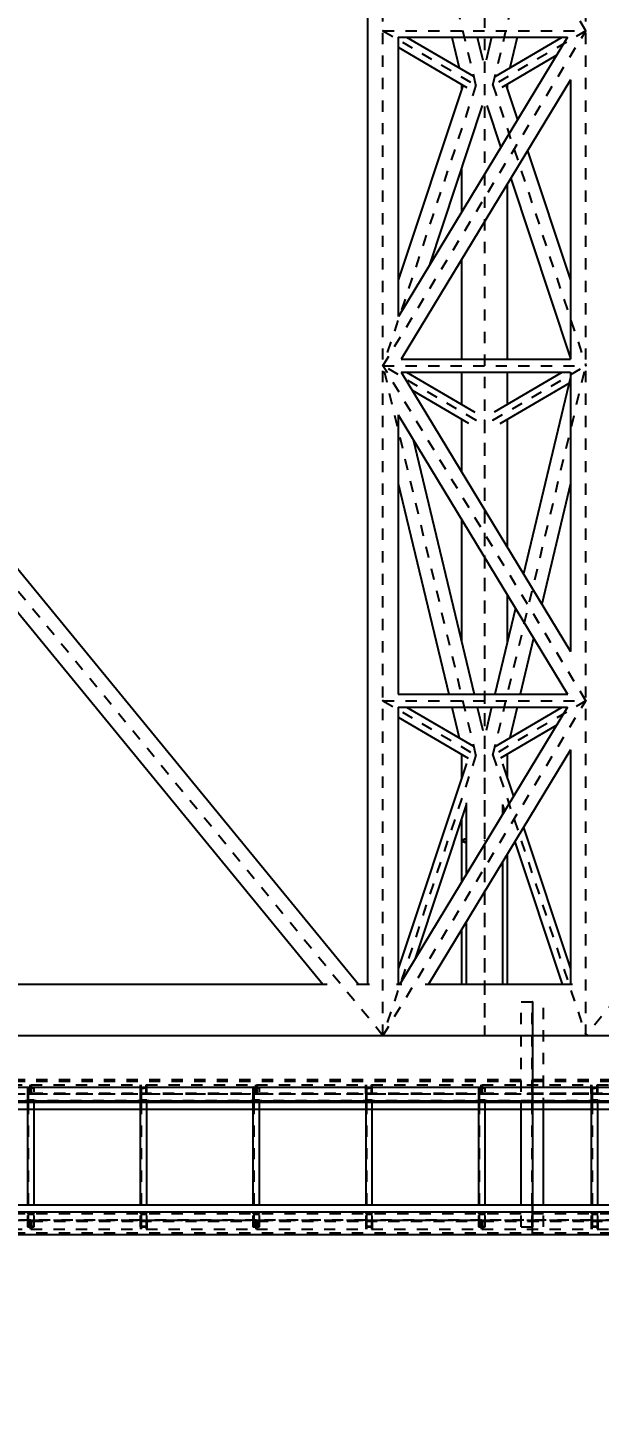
# Model space of a CAD drawing. Header units: millimetres. Extents: x 149919 to 150445, y 136651 to 136866.
# Drawn here: x 150338.71 to 150343.78, y 136804.51 to 136816.72 of the extents above; entities that cross this region are included whole.
import ezdxf

# ---------------------------------------------------------------- set-up
doc = ezdxf.new("R2010")
doc.units = ezdxf.units.MM
doc.header["$LTSCALE"] = 0.25
for name, pattern in [('CENTER', [50.8, 31.75, -6.35, 6.35, -6.35]), ('XKITLINE00', [0]), ('XKITLINE02', [4, 2, -2]), ('XKITLINE03', [6, 3, -1, 1, -1])]:
    doc.linetypes.add(name, pattern=pattern)
doc.styles.add('ROMANS', font='romans.shx')
doc.dimstyles.new('MD300', dxfattribs={"dimtxt": 2.5, "dimasz": 2.5, "dimexe": 1, "dimexo": 1, "dimgap": 0.5, "dimtad": 1, "dimdec": 1, "dimlfac": 50, "dimrnd": 0.5, "dimdsep": 46, "dimtxsty": 'ROMANS', "dimcen": 1, "dimclrd": 146, "dimclre": 146, "dimclrt": 30, "dimadec": 1, "dimazin": 2, "dimtfac": 1, "dimtdec": 1, "dimtmove": 0, "dimatfit": 1, "dimfxl": 1, "dimtolj": 1, "dimtzin": 0, "dimlwd": -1, "dimlwe": -1, "dimarcsym": 0})

# ---------------------------------------------------------------- blocks, each defined once
blk = doc.blocks.new('çatıı')
at = {"color": 8, "linetype": 'CENTER'}
for p, q in [((20005, 15740.3), (18545, 17520)), ((21645, 17520), (20185, 15740.3)), ((20087.5, 16583.8), (20005, 16929.1)), ((20185, 16632.2), (20005, 16929.1)), ((20102.5, 16583.8), (20185, 16929.1)), ((20005, 15740.3), (20005, 16860.1)), ((20185, 15740.3), (20185, 16860.1)), ((20095, 16804.9), (20095, 15913.5)), ((20005, 16632.2), (20087.5, 16583.8)), ((20005, 16334.9), (20185, 16632.2)), ((20005, 16632.2), (20185, 16632.2)), ((20185, 16632.2), (20102.5, 16583.8)), ((20087.5, 16583.8), (20005, 16334.9)), ((20102.5, 16583.8), (20185, 16334.9)), ((20087.5, 15989.2), (20005, 16334.9)), ((20185, 16037.6), (20005, 16334.9)), ((20087.5, 16286.5), (20005, 16334.9)), ((20005, 16334.9), (20185, 16334.9)), ((20102.5, 15989.2), (20185, 16334.9)), ((20102.5, 16286.5), (20185, 16334.9)), ((20095, 16286.5), (20095, 15740.3)), ((20005, 15740.3), (20185, 16037.6)), ((20005, 16037.6), (20087.5, 15989.2)), ((20005, 16037.6), (20185, 16037.6)), ((20185, 16037.6), (20102.5, 15989.2)), ((20087.5, 15989.2), (20005, 15740.3)), ((20095, 15989.2), (20095, 15740.3)), ((20102.5, 15989.2), (20185, 15740.3)), ((20275, 15740.3), (17635, 15740.3)), ((20245, 15740.3), (17635, 15740.3)), ((20095, 15740.3), (19275, 15740.3)), ((20915, 15740.3), (20095, 15740.3))]:
    blk.add_line(p, q, dxfattribs=at)
at = {"color": 8, "linetype": 'XKITLINE00'}
for p, q in [((19991.3, 16860.1), (19991.3, 15786)), ((19289.6, 16631.5), (19983.3, 15786)), ((20018.6, 16626.6), (20018.6, 16378.5)), ((20018.6, 16626.5), (20168.8, 16626.5)), ((20168.8, 16626.6), (20018.7, 16378.5)), ((20026, 16626.5), (20085.3, 16591.8)), ((20066.1, 16626.5), (20072.6, 16599.2)), ((20088.6, 16626.5), (20093.5, 16606)), ((20101.4, 16626.5), (20096.5, 16606)), ((20104.4, 16591.6), (20164, 16626.5)), ((20123.9, 16626.5), (20117.4, 16599.2)), ((19274.8, 16611.2), (19951.7, 15786)), ((20018.6, 16617.6), (20079.5, 16581.9)), ((20110.6, 16582), (20159, 16610.4)), ((20171.4, 16588.5), (20021.2, 16340.6)), ((20074.7, 16584.7), (20074.7, 16580)), ((20115.3, 16584.7), (20115.3, 16580)), ((20171.3, 16588.5), (20171.3, 16340.6)), ((20075.7, 16583.2), (20018.6, 16410.9)), ((20114.3, 16583.2), (20124.3, 16553)), ((20093, 16565.7), (20045.9, 16423.5)), ((20097, 16565.7), (20109.4, 16528.3)), ((20133.3, 16525.7), (20171.3, 16410.9)), ((20074.7, 16510.4), (20074.7, 16471.1)), ((20118.4, 16501.1), (20171.3, 16341.3)), ((20115.3, 16496), (20115.3, 16340.6)), ((20074.7, 16428.9), (20074.7, 16340.6)), ((20021, 16340.6), (20171.4, 16340.6)), ((20021.1, 16329.3), (20171.4, 16081.2)), ((20021.2, 16329.2), (20171.3, 16329.2)), ((20026, 16329.2), (20086.4, 16293.8)), ((20074.7, 16329.2), (20074.7, 16300.6)), ((20103.9, 16294), (20164, 16329.2)), ((20115.3, 16329.2), (20115.3, 16300.6)), ((20171.3, 16329.3), (20171.3, 16081.2)), ((20108.8, 16283.6), (20170.1, 16319.5)), ((20171.3, 16324.8), (20129.6, 16150.1)), ((20031, 16313.1), (20080.8, 16283.8)), ((20018.6, 16291.2), (20018.6, 16043.3)), ((20018.6, 16291.2), (20168.8, 16043.3)), ((20074.7, 16287.4), (20074.7, 16240.8)), ((20115.3, 16287.4), (20115.3, 16173.8)), ((20031.9, 16269.4), (20085.9, 16043.3)), ((20018.6, 16230.5), (20063.3, 16043.3)), ((20171.3, 16230.5), (20145.8, 16123.4)), ((20074.7, 16198.7), (20074.7, 16090)), ((20122.4, 16119.8), (20104.1, 16043.3)), ((20115.3, 16131.6), (20115.3, 16090)), ((20138.6, 16093.2), (20126.6, 16043.3)), ((20018.6, 16043.3), (20168.9, 16043.3)), ((20018.6, 16032), (20018.6, 15786)), ((20018.6, 16031.9), (20168.8, 16031.9)), ((20018.6, 16023), (20080.5, 15986.7)), ((20168.8, 16032), (20019.9, 15786)), ((20026, 16031.9), (20085.2, 15997.2)), ((20066.1, 16031.9), (20072.6, 16004.6)), ((20088.6, 16031.9), (20093.5, 16011.2)), ((20101.4, 16031.9), (20096.5, 16011.3)), ((20104.5, 15997), (20164, 16031.9)), ((20123.9, 16031.9), (20117.4, 16004.6)), ((20109.5, 15986.8), (20159, 16015.8)), ((20171.3, 15993.9), (20045.4, 15786)), ((20074.7, 15990.1), (20074.7, 15968.7)), ((20115.3, 15990.1), (20115.3, 15968.7)), ((20171.3, 15993.9), (20171.3, 15786)), ((20079, 15981.8), (20018.6, 15799.5)), ((20078.9, 15981.7), (20078.9, 15981.3)), ((20111, 15981.6), (20120.7, 15952.5)), ((20078.9, 15945.2), (20033.6, 15808.7)), ((20078.9, 15946.9), (20078.9, 15883.4)), ((20111.1, 15945.4), (20111.1, 15936.6)), ((20111.1, 15945.1), (20112.9, 15939.6)), ((20074.7, 15932.6), (20074.7, 15913.5)), ((20129.7, 15925.2), (20171.3, 15799.6)), ((20075, 15914), (20074.7, 15913.5)), ((20074.7, 15913.5), (20075, 15913)), ((20074.7, 15913.5), (20074.7, 15876.5)), ((20075, 15914), (20075.9, 15914.5)), ((20075, 15913), (20075.9, 15912.5)), ((20075.9, 15914.5), (20077.4, 15914.9)), ((20076.2, 15914), (20075.9, 15913.5)), ((20075.9, 15913.5), (20076.2, 15913)), ((20075.9, 15912.5), (20077.4, 15912.1)), ((20076.2, 15914), (20077, 15914.4)), ((20076.2, 15913), (20077, 15912.6)), ((20077, 15914.4), (20078.4, 15914.8)), ((20077, 15912.6), (20078.4, 15912.2)), ((20077.4, 15914.9), (20078.9, 15915.2)), ((20077.4, 15912.1), (20078.9, 15911.8)), ((20078.4, 15914.8), (20078.9, 15914.9)), ((20078.4, 15912.2), (20078.9, 15912.1)), ((20122, 15912.4), (20163.8, 15786)), ((20115.3, 15901.4), (20115.3, 15786)), ((20111.1, 15894.5), (20111.1, 15786)), ((20078.9, 15841.2), (20078.9, 15786)), ((20074.7, 15834.3), (20074.7, 15786)), ((18594.4, 15786), (19955.4, 15786)), ((19981.4, 15786), (19992.9, 15786)), ((20017.1, 15786), (20021.8, 15786)), ((20042.5, 15786), (20173, 15786)), ((17635, 15694.6), (20275, 15694.6))]:
    blk.add_line(p, q, dxfattribs=at)
at = {"color": 116, "linetype": 'XKITLINE02', "true_color": 0x136734}
for p, q in [((20127.5, 15770.3), (20147.5, 15770.3)), ((20127.5, 15570.6), (20127.5, 15770.3)), ((20137.2, 15570.6), (20137.2, 15770.3)), ((20137.8, 15570.6), (20137.8, 15770.3)), ((20147.5, 15675.1), (20147.5, 15770.3)), ((19537.5, 15701.3), (20137.5, 15701.3)), ((19537.5, 15700.4), (20137.5, 15700.4)), ((19537.5, 15699.9), (20137.5, 15699.9)), ((19594.9, 15696.6), (19692.7, 15696.6)), ((19690, 15590.1), (19690, 15694.6)), ((19690, 15694.6), (19695.5, 15694.6)), ((19690, 15694.6), (19695.5, 15694.6)), ((19690, 15682.6), (19690, 15694.6)), ((19690.7, 15570.6), (19690.7, 15694.6)), ((19690.7, 15693.5), (19695.5, 15693.9)), ((19690.7, 15683.6), (19690.7, 15693.5)), ((19692.2, 15689.4), (19692.2, 15696.6)), ((19692.7, 15688.6), (19692.7, 15696.6)), ((19692.7, 15696.6), (19790.4, 15696.6)), ((19692.7, 15688.6), (19692.7, 15696.6)), ((19693.3, 15689.4), (19693.3, 15696.6)), ((19695.5, 15570.6), (19695.5, 15694.6)), ((19695.5, 15693.9), (19695.5, 15694.6)), ((19789.8, 15688.6), (19789.8, 15696.6)), ((19790, 15590.1), (19790, 15694.6)), ((19790, 15694.6), (19795.5, 15694.6)), ((19790, 15694.6), (19795.5, 15694.6)), ((19790, 15682.6), (19790, 15694.6)), ((19790.4, 15689.4), (19790.4, 15696.6)), ((19790.7, 15570.6), (19790.7, 15694.6)), ((19790.7, 15693.5), (19795.5, 15693.9)), ((19790.7, 15683.6), (19790.7, 15693.5)), ((19794.9, 15689.4), (19794.9, 15696.6)), ((19794.9, 15696.6), (19892.7, 15696.6)), ((19795.5, 15688.6), (19795.5, 15696.6)), ((19795.5, 15570.6), (19795.5, 15694.6)), ((19795.5, 15693.9), (19795.5, 15694.6)), ((19890, 15590.1), (19890, 15694.6)), ((19890, 15694.6), (19895.5, 15694.6)), ((19890, 15694.6), (19895.5, 15694.6)), ((19890, 15682.6), (19890, 15694.6)), ((19890.7, 15570.6), (19890.7, 15694.6)), ((19890.7, 15693.5), (19895.5, 15693.9)), ((19890.7, 15683.6), (19890.7, 15693.5)), ((19892.2, 15689.4), (19892.2, 15696.6)), ((19892.7, 15688.6), (19892.7, 15696.6)), ((19892.7, 15696.6), (19990.4, 15696.6)), ((19892.7, 15688.6), (19892.7, 15696.6)), ((19893.3, 15689.4), (19893.3, 15696.6)), ((19895.5, 15570.6), (19895.5, 15694.6)), ((19895.5, 15693.9), (19895.5, 15694.6)), ((19989.8, 15688.6), (19989.8, 15696.6)), ((19990, 15590.1), (19990, 15694.6)), ((19990, 15694.6), (19995.5, 15694.6)), ((19990, 15694.6), (19995.5, 15694.6)), ((19990, 15682.6), (19990, 15694.6)), ((19990.4, 15689.4), (19990.4, 15696.6)), ((19990.7, 15570.6), (19990.7, 15694.6)), ((19990.7, 15693.5), (19995.5, 15693.9)), ((19990.7, 15683.6), (19990.7, 15693.5)), ((19994.9, 15689.4), (19994.9, 15696.6)), ((19994.9, 15696.6), (20092.7, 15696.6)), ((19995.5, 15688.6), (19995.5, 15696.6)), ((19995.5, 15570.6), (19995.5, 15694.6)), ((19995.5, 15693.9), (19995.5, 15694.6)), ((20090, 15590.1), (20090, 15694.6)), ((20090, 15694.6), (20095.5, 15694.6)), ((20090, 15694.6), (20095.5, 15694.6)), ((20090, 15682.6), (20090, 15694.6)), ((20090.7, 15570.6), (20090.7, 15694.6)), ((20090.7, 15693.5), (20095.5, 15693.9)), ((20090.7, 15683.6), (20090.7, 15693.5)), ((20092.2, 15689.4), (20092.2, 15696.6)), ((20092.7, 15696.6), (20190.4, 15696.6)), ((20092.7, 15688.6), (20092.7, 15696.6)), ((20092.7, 15688.6), (20092.7, 15696.6)), ((20093.3, 15689.4), (20093.3, 15696.6)), ((20095.5, 15570.6), (20095.5, 15694.6)), ((20095.5, 15693.9), (20095.5, 15694.6)), ((20137.5, 15694.6), (20137.5, 15701.3)), ((20137.5, 15694.6), (20137.5, 15701.3)), ((20137.5, 15701.3), (20737.5, 15701.3)), ((20137.5, 15700.4), (20737.5, 15700.4)), ((20137.5, 15699.9), (20737.5, 15699.9)), ((20189.8, 15688.6), (20189.8, 15696.6)), ((20190, 15570.6), (20190, 15694.6)), ((20190, 15694.6), (20195.5, 15694.6)), ((20190, 15694.6), (20195.5, 15694.6)), ((20190, 15682.6), (20190, 15694.6)), ((20190.4, 15689.4), (20190.4, 15696.6)), ((20190.7, 15570.6), (20190.7, 15694.6)), ((20190.7, 15693.5), (20195.5, 15693.9)), ((20190.7, 15683.6), (20190.7, 15693.5)), ((20194.9, 15689.4), (20194.9, 15696.6)), ((20194.9, 15696.6), (20292.7, 15696.6)), ((20195.5, 15688.6), (20195.5, 15696.6)), ((20195.5, 15570.6), (20195.5, 15694.6)), ((20195.5, 15693.9), (20195.5, 15694.6)), ((19537.5, 15682.6), (20137.5, 15682.6)), ((19537.5, 15682.6), (20137.5, 15682.6)), ((19537.5, 15682.1), (20137.5, 15682.1)), ((19537.5, 15681.7), (20137.5, 15681.7)), ((19589.7, 15689.4), (19692.2, 15689.4)), ((19589.7, 15688.6), (19692.7, 15688.6)), ((19690, 15688.6), (19692.7, 15688.6)), ((19690, 15682.6), (19695.5, 15682.6)), ((19690.7, 15683.6), (19695.5, 15683.3)), ((19692.7, 15688.6), (19795.6, 15688.6)), ((19693.3, 15689.4), (19795.6, 15689.4)), ((19695.5, 15682.6), (19695.5, 15683.3)), ((19698.6, 15689.4), (19698.6, 15688.6)), ((19789.7, 15689.4), (19789.7, 15688.6)), ((19789.7, 15689.4), (19892.2, 15689.4)), ((19789.7, 15688.6), (19892.7, 15688.6)), ((19790, 15682.6), (19795.5, 15682.6)), ((19790.7, 15683.6), (19795.5, 15683.3)), ((19795.5, 15682.6), (19795.5, 15683.3)), ((19795.6, 15689.4), (19795.6, 15688.6)), ((19886.9, 15689.4), (19886.9, 15688.6)), ((19890, 15688.6), (19892.7, 15688.6)), ((19890, 15682.6), (19895.5, 15682.6)), ((19890.7, 15683.6), (19895.5, 15683.3)), ((19892.7, 15688.6), (19995.6, 15688.6)), ((19893.3, 15689.4), (19995.6, 15689.4)), ((19895.5, 15682.6), (19895.5, 15683.3)), ((19898.6, 15689.4), (19898.6, 15688.6)), ((19989.7, 15689.4), (19989.7, 15688.6)), ((19989.7, 15689.4), (20092.2, 15689.4)), ((19989.7, 15688.6), (20092.7, 15688.6)), ((19990, 15682.6), (19995.5, 15682.6)), ((19990.7, 15683.6), (19995.5, 15683.3)), ((19995.5, 15682.6), (19995.5, 15683.3)), ((19995.6, 15689.4), (19995.6, 15688.6)), ((20086.9, 15689.4), (20086.9, 15688.6)), ((20090, 15688.6), (20092.7, 15688.6)), ((20090, 15682.6), (20095.5, 15682.6)), ((20090.7, 15683.6), (20095.5, 15683.3)), ((20092.7, 15688.6), (20195.6, 15688.6)), ((20093.3, 15689.4), (20194.9, 15689.4)), ((20095.5, 15682.6), (20095.5, 15683.3)), ((20098.6, 15689.4), (20098.6, 15688.6)), ((20137.5, 15689.4), (20195.6, 15689.4)), ((20137.5, 15688.6), (20189.8, 15688.6)), ((20137.5, 15681.3), (20137.5, 15682.6)), ((20137.5, 15682.6), (20737.5, 15682.6)), ((20137.5, 15681.3), (20137.5, 15682.6)), ((20137.5, 15682.6), (20737.5, 15682.6)), ((20137.5, 15682.1), (20737.5, 15682.1)), ((20137.5, 15681.7), (20737.5, 15681.7)), ((20189.7, 15689.4), (20189.7, 15688.6)), ((20189.7, 15689.4), (20292.2, 15689.4)), ((20189.7, 15688.6), (20292.7, 15688.6)), ((20190, 15682.6), (20195.5, 15682.6)), ((20190.7, 15683.6), (20195.5, 15683.3)), ((20195.5, 15682.6), (20195.5, 15683.3)), ((20195.6, 15689.4), (20195.6, 15688.6)), ((19537.5, 15583.4), (20137.5, 15583.4)), ((19537.5, 15583), (20137.5, 15583)), ((19537.5, 15582.6), (20137.5, 15582.6)), ((19537.5, 15582.5), (20137.5, 15582.5)), ((19690, 15570.6), (19690, 15590.1)), ((19690, 15582.6), (19695.5, 15582.6)), ((19690, 15570.6), (19690, 15582.6)), ((19695.5, 15570.6), (19695.5, 15590.1)), ((19695.5, 15581.9), (19695.5, 15582.6)), ((19790, 15570.6), (19790, 15590.1)), ((19790, 15582.6), (19795.5, 15582.6)), ((19790, 15570.6), (19790, 15582.6)), ((19795.5, 15570.6), (19795.5, 15590.1)), ((19795.5, 15581.9), (19795.5, 15582.6)), ((19890, 15570.6), (19890, 15590.1)), ((19890, 15582.6), (19895.5, 15582.6)), ((19890, 15570.6), (19890, 15582.6)), ((19895.5, 15570.6), (19895.5, 15590.1)), ((19895.5, 15581.9), (19895.5, 15582.6)), ((19990, 15570.6), (19990, 15590.1)), ((19990, 15582.6), (19995.5, 15582.6)), ((19990, 15570.6), (19990, 15582.6)), ((19995.5, 15570.6), (19995.5, 15590.1)), ((19995.5, 15581.9), (19995.5, 15582.6)), ((20090, 15570.6), (20090, 15590.1)), ((20090, 15582.6), (20095.5, 15582.6)), ((20090, 15570.6), (20090, 15582.6)), ((20095.5, 15570.6), (20095.5, 15590.1)), ((20095.5, 15581.9), (20095.5, 15582.6)), ((20127.5, 15570.6), (20127.5, 15590.1)), ((20137.5, 15582.6), (20137.5, 15583.9)), ((20137.5, 15582.6), (20137.5, 15583.9)), ((20137.5, 15583.4), (20737.5, 15583.4)), ((20137.5, 15583), (20737.5, 15583)), ((20137.5, 15582.6), (20737.5, 15582.6)), ((20137.5, 15582.5), (20737.5, 15582.5)), ((20147.5, 15570.6), (20147.5, 15590.1)), ((20190, 15570.6), (20190, 15590.1)), ((20190, 15582.6), (20195.5, 15582.6)), ((20190, 15570.6), (20190, 15582.6)), ((20195.5, 15570.6), (20195.5, 15590.1)), ((20195.5, 15581.9), (20195.5, 15582.6)), ((19589.7, 15576.6), (19692.7, 15576.6)), ((19589.7, 15575.8), (19692.2, 15575.8)), ((19690, 15570.6), (19695.5, 15570.6)), ((19690, 15570.6), (19695.5, 15570.6)), ((19690.7, 15581.5), (19695.5, 15581.9)), ((19690.7, 15571.6), (19690.7, 15581.5)), ((19690.7, 15571.6), (19695.5, 15571.3)), ((19692.2, 15575.8), (19692.2, 15568.6)), ((19692.7, 15568.6), (19692.7, 15576.6)), ((19692.7, 15576.6), (19795.6, 15576.6)), ((19692.7, 15568.6), (19692.7, 15576.6)), ((19693.3, 15575.8), (19795.6, 15575.8)), ((19693.3, 15575.8), (19693.3, 15568.6)), ((19695.5, 15570.6), (19695.5, 15571.3)), ((19698.6, 15576.6), (19698.6, 15575.8)), ((19789.7, 15576.6), (19892.7, 15576.6)), ((19789.7, 15576.6), (19789.7, 15575.8)), ((19789.7, 15575.8), (19892.2, 15575.8)), ((19789.8, 15576.6), (19789.8, 15568.6)), ((19790, 15570.6), (19795.5, 15570.6)), ((19790, 15570.6), (19795.5, 15570.6)), ((19790.4, 15575.8), (19790.4, 15568.6)), ((19790.7, 15581.5), (19795.5, 15581.9)), ((19790.7, 15571.6), (19790.7, 15581.5)), ((19790.7, 15571.6), (19795.5, 15571.3)), ((19794.9, 15575.8), (19794.9, 15568.6)), ((19795.5, 15576.6), (19795.5, 15568.6)), ((19795.5, 15570.6), (19795.5, 15571.3)), ((19795.6, 15576.6), (19795.6, 15575.8)), ((19886.9, 15576.6), (19886.9, 15575.8)), ((19890, 15570.6), (19895.5, 15570.6)), ((19890, 15570.6), (19895.5, 15570.6)), ((19890.7, 15581.5), (19895.5, 15581.9)), ((19890.7, 15571.6), (19890.7, 15581.5)), ((19890.7, 15571.6), (19895.5, 15571.3)), ((19892.2, 15575.8), (19892.2, 15568.6)), ((19892.7, 15568.6), (19892.7, 15576.6)), ((19892.7, 15576.6), (19995.6, 15576.6)), ((19892.7, 15568.6), (19892.7, 15576.6)), ((19893.3, 15575.8), (19995.6, 15575.8)), ((19893.3, 15575.8), (19893.3, 15568.6)), ((19895.5, 15570.6), (19895.5, 15571.3)), ((19898.6, 15576.6), (19898.6, 15575.8)), ((19989.7, 15576.6), (20092.7, 15576.6)), ((19989.7, 15576.6), (19989.7, 15575.8)), ((19989.7, 15575.8), (20092.2, 15575.8)), ((19989.8, 15576.6), (19989.8, 15568.6)), ((19990, 15570.6), (19995.5, 15570.6)), ((19990, 15570.6), (19995.5, 15570.6)), ((19990.4, 15575.8), (19990.4, 15568.6)), ((19990.7, 15581.5), (19995.5, 15581.9)), ((19990.7, 15571.6), (19990.7, 15581.5)), ((19990.7, 15571.6), (19995.5, 15571.3)), ((19994.9, 15575.8), (19994.9, 15568.6)), ((19995.5, 15576.6), (19995.5, 15568.6)), ((19995.5, 15570.6), (19995.5, 15571.3)), ((19995.6, 15576.6), (19995.6, 15575.8)), ((20086.9, 15576.6), (20086.9, 15575.8)), ((20090, 15570.6), (20095.5, 15570.6)), ((20090, 15570.6), (20095.5, 15570.6)), ((20090.7, 15581.5), (20095.5, 15581.9)), ((20090.7, 15571.6), (20090.7, 15581.5)), ((20090.7, 15571.6), (20095.5, 15571.3)), ((20092.2, 15575.8), (20092.2, 15568.6)), ((20092.7, 15576.6), (20195.6, 15576.6)), ((20092.7, 15568.6), (20092.7, 15576.6)), ((20092.7, 15568.6), (20092.7, 15576.6)), ((20093.3, 15575.8), (20195.6, 15575.8)), ((20093.3, 15575.8), (20093.3, 15568.6)), ((20095.5, 15570.6), (20095.5, 15571.3)), ((20098.6, 15576.6), (20098.6, 15575.8)), ((20127.5, 15570.6), (20147.5, 15570.6)), ((20189.7, 15576.6), (20292.7, 15576.6)), ((20189.7, 15576.6), (20189.7, 15575.8)), ((20189.7, 15575.8), (20292.2, 15575.8)), ((20189.8, 15576.6), (20189.8, 15568.6)), ((20190, 15570.6), (20195.5, 15570.6)), ((20190, 15570.6), (20195.5, 15570.6)), ((20190.4, 15575.8), (20190.4, 15568.6)), ((20190.7, 15581.5), (20195.5, 15581.9)), ((20190.7, 15571.6), (20190.7, 15581.5)), ((20190.7, 15571.6), (20195.5, 15571.3)), ((20194.9, 15575.8), (20194.9, 15568.6)), ((20195.5, 15576.6), (20195.5, 15568.6)), ((20195.5, 15570.6), (20195.5, 15571.3)), ((20195.6, 15576.6), (20195.6, 15575.8)), ((19537.5, 15565.3), (20137.5, 15565.3)), ((19537.5, 15564.7), (20137.5, 15564.7)), ((19594.9, 15568.6), (19692.7, 15568.6)), ((19692.7, 15568.6), (19790.4, 15568.6)), ((19794.9, 15568.6), (19892.7, 15568.6)), ((19892.7, 15568.6), (19990.4, 15568.6)), ((19994.9, 15568.6), (20092.7, 15568.6)), ((20092.7, 15568.6), (20190.4, 15568.6)), ((20137.5, 15565.3), (20737.5, 15565.3)), ((20137.5, 15564.7), (20737.5, 15564.7)), ((20194.9, 15568.6), (20292.7, 15568.6))]:
    blk.add_line(p, q, dxfattribs=at)
at = {"color": 1, "linetype": 'XKITLINE03'}
for p, q in [((20137.5, 15770.3), (20137.5, 15570.6)), ((19690, 15570.6), (19690, 15694.6)), ((19790, 15570.6), (19790, 15694.6)), ((19890, 15570.6), (19890, 15694.6)), ((19990, 15570.6), (19990, 15694.6)), ((20090, 15570.6), (20090, 15694.6)), ((20190, 15570.6), (20190, 15694.6)), ((19537.5, 15688.6), (20137.5, 15688.6)), ((20137.5, 15682.6), (19537.5, 15682.6)), ((19595.5, 15688.6), (19692.7, 15688.6)), ((19692.7, 15688.6), (19789.8, 15688.6)), ((19795.5, 15688.6), (19892.7, 15688.6)), ((19892.7, 15688.6), (19989.8, 15688.6)), ((19995.5, 15688.6), (20092.7, 15688.6)), ((20092.7, 15688.6), (20189.8, 15688.6)), ((20137.5, 15688.6), (20737.5, 15688.6)), ((20737.5, 15682.6), (20137.5, 15682.6)), ((20195.5, 15688.6), (20292.7, 15688.6)), ((19537.5, 15582.6), (20137.5, 15582.6)), ((20137.5, 15582.6), (20737.5, 15582.6)), ((19537.5, 15576.6), (20137.5, 15576.6)), ((19692.7, 15576.6), (19595.5, 15576.6)), ((19789.8, 15576.6), (19692.7, 15576.6)), ((19892.7, 15576.6), (19795.5, 15576.6)), ((19989.8, 15576.6), (19892.7, 15576.6)), ((20092.7, 15576.6), (19995.5, 15576.6)), ((20189.8, 15576.6), (20092.7, 15576.6)), ((20137.5, 15576.6), (20737.5, 15576.6)), ((20292.7, 15576.6), (20195.5, 15576.6))]:
    blk.add_line(p, q, dxfattribs=at)
at = {"color": 7, "linetype": 'XKITLINE00'}
for p, q in [((20137.5, 15681.3), (20137.5, 15694.6)), ((20137.5, 15681.3), (20137.5, 15694.6)), ((19537.5, 15681.3), (20137.5, 15681.3)), ((20137.5, 15675.1), (20137.5, 15681.3)), ((20137.5, 15675.1), (20137.5, 15681.3)), ((20137.5, 15681.3), (20737.5, 15681.3)), ((19537.5, 15675.1), (20137.5, 15675.1)), ((19690, 15590.1), (19690, 15675.1)), ((19695.5, 15590.1), (19695.5, 15675.1)), ((19790, 15590.1), (19790, 15675.1)), ((19795.5, 15590.1), (19795.5, 15675.1)), ((19890, 15590.1), (19890, 15675.1)), ((19895.5, 15590.1), (19895.5, 15675.1)), ((19990, 15590.1), (19990, 15675.1)), ((19995.5, 15590.1), (19995.5, 15675.1)), ((20090, 15590.1), (20090, 15675.1)), ((20095.5, 15590.1), (20095.5, 15675.1)), ((20127.5, 15590.1), (20127.5, 15675.1)), ((20137.5, 15675.1), (20737.5, 15675.1)), ((20147.5, 15590.1), (20147.5, 15675.1)), ((20190, 15590.1), (20190, 15675.1)), ((20195.5, 15590.1), (20195.5, 15675.1)), ((19537.5, 15590.1), (20137.5, 15590.1)), ((19537.5, 15583.9), (20137.5, 15583.9)), ((20137.5, 15583.9), (20137.5, 15590.1)), ((20137.5, 15583.9), (20137.5, 15590.1)), ((20137.5, 15590.1), (20737.5, 15590.1)), ((20137.5, 15563.9), (20137.5, 15583.9)), ((20137.5, 15563.9), (20137.5, 15583.9)), ((20137.5, 15583.9), (20737.5, 15583.9)), ((19537.5, 15563.9), (20137.5, 15563.9)), ((20137.5, 15563.9), (20737.5, 15563.9))]:
    blk.add_line(p, q, dxfattribs=at)
at = {"color": 8, "linetype": 'XKITLINE00'}
for centre in [(20005, 16632.2), (20005, 16632.2), (20185, 16632.2), (20185, 16632.2), (20185, 16632.2), (20185, 16632.2), (20087.5, 16583.8), (20087.5, 16583.8), (20087.5, 16583.8), (20102.5, 16583.8), (20102.5, 16583.8), (20102.5, 16583.8), (20005, 16334.9), (20005, 16334.9), (20005, 16334.9), (20005, 16334.9), (20005, 16334.9), (20005, 16334.9), (20185, 16334.9), (20185, 16334.9), (20185, 16334.9), (20185, 16334.9), (20087.5, 16286.5), (20095, 16286.5), (20102.5, 16286.5), (20005, 16037.6), (20005, 16037.6), (20185, 16037.6), (20185, 16037.6), (20185, 16037.6), (20185, 16037.6), (20087.5, 15989.2), (20087.5, 15989.2), (20087.5, 15989.2), (20095, 15989.2), (20102.5, 15989.2), (20102.5, 15989.2), (20102.5, 15989.2), (20095, 15913.5), (20005, 15740.3), (20005, 15740.3), (20005, 15740.3), (20005, 15740.3), (20095, 15740.3), (20095, 15740.3), (20095, 15740.3), (20095, 15740.3), (20185, 15740.3), (20185, 15740.3), (20185, 15740.3)]:
    blk.add_circle(centre, 0.05, dxfattribs=at)
at = {"color": 1, "linetype": 'XKITLINE00'}
for centre in [(20137.5, 15770.3), (19690, 15694.6), (19790, 15694.6), (19890, 15694.6), (19990, 15694.6), (20090, 15694.6), (20190, 15694.6), (19690, 15682.6), (19692.7, 15688.6), (19692.7, 15688.6), (19789.8, 15688.6), (19790, 15682.6), (19795.5, 15688.6), (19890, 15682.6), (19892.7, 15688.6), (19892.7, 15688.6), (19989.8, 15688.6), (19990, 15682.6), (19995.5, 15688.6), (20090, 15682.6), (20092.7, 15688.6), (20092.7, 15688.6), (20137.5, 15688.6), (20137.5, 15688.6), (20137.5, 15682.6), (20137.5, 15682.6), (20189.8, 15688.6), (20190, 15682.6), (20195.5, 15688.6), (19690, 15582.6), (19790, 15582.6), (19890, 15582.6), (19990, 15582.6), (20090, 15582.6), (20137.5, 15582.6), (20137.5, 15582.6), (20190, 15582.6), (19690, 15570.6), (19692.7, 15576.6), (19692.7, 15576.6), (19789.8, 15576.6), (19790, 15570.6), (19795.5, 15576.6), (19890, 15570.6), (19892.7, 15576.6), (19892.7, 15576.6), (19989.8, 15576.6), (19990, 15570.6), (19995.5, 15576.6), (20090, 15570.6), (20092.7, 15576.6), (20092.7, 15576.6), (20137.5, 15576.6), (20137.5, 15576.6), (20137.5, 15570.6), (20189.8, 15576.6), (20190, 15570.6), (20195.5, 15576.6)]:
    blk.add_circle(centre, 0.05, dxfattribs=at)
blk = doc.blocks.new('*D9')
at = {"color": 146, "transparency": 16777216}
for p, q in [((150337.082, 136805.078), (150337.071, 136799.134)), ((150373.294, 136805.011), (150373.283, 136799.067)), ((150339.573, 136800.13), (150370.785, 136800.072))]:
    blk.add_line(p, q, dxfattribs=at)
for points in [[(150339.573, 136800.546), (150339.572, 136799.713), (150337.073, 136800.134)], [(150370.785, 136800.489), (150370.784, 136799.655), (150373.285, 136800.067)]]:
    blk.add_solid(points, dxfattribs=at)
at = {"layer": 'DEFPOINTS', "color": 0, "transparency": 16777216}
for p in [(150337.084, 136806.078), (150373.296, 136806.011), (150373.285, 136800.067)]:
    blk.add_point(p, dxfattribs=at)
at = {"color": 1, "transparency": 16777216, "insert": (150355.182, 136801.851), "char_height": 2.5, "attachment_point": 5, "rotation": 359.894, "style": 'ROMANS'}
blk.add_mtext('\\A1;36.2', dxfattribs=at)

msp = doc.modelspace()

# ---------------------------------------------------------------- block references
at = {"xscale": 0.009999943142843078, "yscale": 0.009999943142843078, "zscale": 0.009999943142843078}
msp.add_blockref('çatıı', (150141.814, 136650.373), dxfattribs=at)

# ---------------------------------------------------------------- dimensions: what is measured, and where the dimension line sits
dim = msp.add_aligned_dim(p1=(150337.084, 136806.078), p2=(150373.296, 136806.011), distance=-5.944, dimstyle='MD300', override={"dimdec": 2, "dimlfac": 1, "dimrnd": 0.05, "dimclrt": 1})
dim.commit()
dim.dimension.update_dxf_attribs({"geometry": '*D9', "text_midpoint": (150355.182, 136801.851)})

doc.saveas('drawing.dxf')
